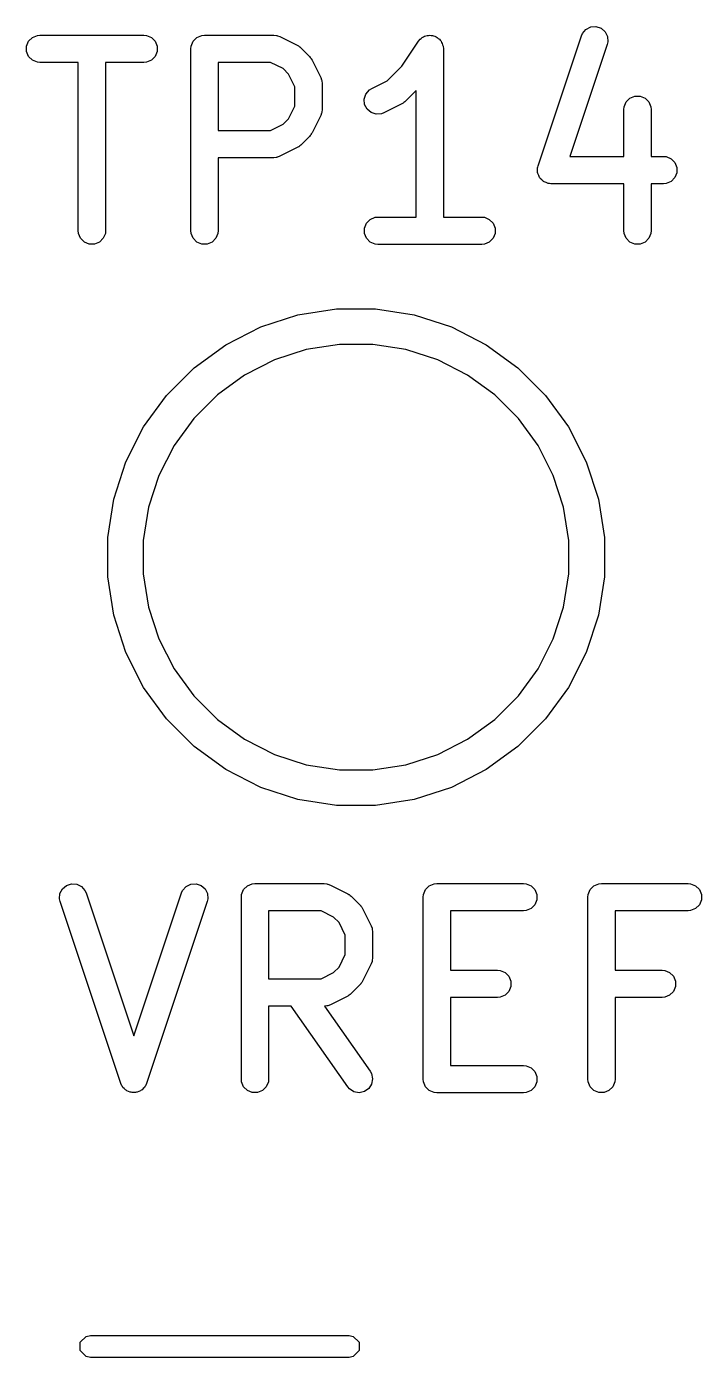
# Model space of a CAD drawing. Header units: inches. Extents: x 1.31 to 5.24, y -7.02 to -1.13.
# Drawn here: x 2.1629 to 2.309, y -3.9232 to -3.6351 of the extents above; entities that cross this region are included whole.
import ezdxf

# ---------------------------------------------------------------- set-up
doc = ezdxf.new("R2010")
doc.units = ezdxf.units.IN
doc.header["$MEASUREMENT"] = 0
doc.layers.add('F.Silkscreen', color=41, linetype='CONTINUOUS', true_color=0xf2eda1)

msp = doc.modelspace()

# ---------------------------------------------------------------- linework, layer by layer
at = {"layer": 'F.Silkscreen', "linetype": 'CONTINUOUS'}
for p, q in [((2.284, -3.63575), (2.28503, -3.63523)), ((2.28503, -3.63523), (2.28618, -3.63515)), ((2.28618, -3.63515), (2.28727, -3.63551)), ((2.28727, -3.63551), (2.28814, -3.63627)), ((2.16293, -3.63938), (2.16337, -3.63831)), ((2.16337, -3.63831), (2.16418, -3.6375)), ((2.16418, -3.6375), (2.16525, -3.63706)), ((2.16525, -3.63706), (2.16582, -3.637)), ((2.16582, -3.637), (2.18832, -3.637)), ((2.18832, -3.637), (2.1889, -3.63706)), ((2.1889, -3.63706), (2.18996, -3.6375)), ((2.18996, -3.6375), (2.19078, -3.63831)), ((2.19078, -3.63831), (2.19122, -3.63938)), ((2.19855, -3.63938), (2.19899, -3.63831)), ((2.19899, -3.63831), (2.1998, -3.6375)), ((2.1998, -3.6375), (2.20087, -3.63706)), ((2.20087, -3.63706), (2.20144, -3.637)), ((2.20144, -3.637), (2.21644, -3.637)), ((2.21644, -3.637), (2.21702, -3.63706)), ((2.21702, -3.63706), (2.21712, -3.6371)), ((2.21712, -3.6371), (2.21722, -3.63711)), ((2.21722, -3.63711), (2.21776, -3.63731)), ((2.21776, -3.63731), (2.22151, -3.63919)), ((2.24414, -3.6437), (2.24773, -3.63832)), ((2.24773, -3.63831), (2.2481, -3.63787)), ((2.24773, -3.63832), (2.24773, -3.63831)), ((2.24773, -3.63831), (2.24773, -3.63831)), ((2.24773, -3.63831), (2.24773, -3.63831)), ((2.2481, -3.63787), (2.24834, -3.63771)), ((2.24834, -3.63771), (2.24855, -3.6375)), ((2.24855, -3.6375), (2.24881, -3.63739)), ((2.24881, -3.63739), (2.24905, -3.63723)), ((2.24905, -3.63723), (2.24934, -3.63717)), ((2.24934, -3.63717), (2.24961, -3.63706)), ((2.24961, -3.63706), (2.2499, -3.63706)), ((2.2499, -3.63706), (2.25018, -3.637)), ((2.25018, -3.637), (2.25047, -3.63706)), ((2.25047, -3.63706), (2.25076, -3.63706)), ((2.25076, -3.63706), (2.25103, -3.63717)), ((2.25103, -3.63717), (2.25131, -3.63722)), ((2.25131, -3.63722), (2.25156, -3.63739)), ((2.25156, -3.63739), (2.25183, -3.6375)), ((2.25183, -3.6375), (2.25203, -3.6377)), ((2.25203, -3.6377), (2.25227, -3.63786)), ((2.25227, -3.63786), (2.25244, -3.63811)), ((2.25244, -3.63811), (2.25264, -3.63831)), ((2.25264, -3.63831), (2.25275, -3.63858)), ((2.27363, -3.66527), (2.28301, -3.63714)), ((2.28301, -3.63714), (2.28324, -3.63662)), ((2.28324, -3.63662), (2.284, -3.63575)), ((2.28814, -3.63627), (2.28866, -3.6373)), ((2.28866, -3.6373), (2.28874, -3.63845)), ((2.16293, -3.64053), (2.16293, -3.63938)), ((2.16337, -3.64159), (2.16293, -3.64053)), ((2.19122, -3.64053), (2.19078, -3.64159)), ((2.19122, -3.63938), (2.19122, -3.64053)), ((2.19849, -3.63995), (2.19855, -3.63938)), ((2.19849, -3.67932), (2.19849, -3.63995)), ((2.22151, -3.63919), (2.22176, -3.63934)), ((2.22176, -3.63934), (2.22183, -3.63937)), ((2.22183, -3.63937), (2.22191, -3.63944)), ((2.22191, -3.63944), (2.222, -3.6395)), ((2.222, -3.6395), (2.22205, -3.63955)), ((2.22205, -3.63955), (2.22228, -3.63974)), ((2.22228, -3.63974), (2.22415, -3.64162)), ((2.25275, -3.63858), (2.25291, -3.63882)), ((2.25291, -3.63882), (2.25297, -3.63911)), ((2.25297, -3.63911), (2.25308, -3.63938)), ((2.25308, -3.63938), (2.25314, -3.63995)), ((2.25314, -3.63995), (2.25314, -3.63995)), ((2.25314, -3.63995), (2.25314, -3.63995)), ((2.25314, -3.63995), (2.25314, -3.63995)), ((2.25314, -3.63995), (2.25314, -3.67637)), ((2.28861, -3.63901), (2.28053, -3.66325)), ((2.28874, -3.63845), (2.28861, -3.63901)), ((2.16418, -3.64241), (2.16337, -3.64159)), ((2.16525, -3.64285), (2.16418, -3.64241)), ((2.16582, -3.64291), (2.16525, -3.64285)), ((2.17412, -3.64291), (2.16582, -3.64291)), ((2.17412, -3.67932), (2.17412, -3.64291)), ((2.18832, -3.64291), (2.18002, -3.64291)), ((2.18002, -3.64291), (2.18002, -3.67932)), ((2.1889, -3.64285), (2.18832, -3.64291)), ((2.18996, -3.64241), (2.1889, -3.64285)), ((2.19078, -3.64159), (2.18996, -3.64241)), ((2.21574, -3.64291), (2.2044, -3.64291)), ((2.2044, -3.64291), (2.2044, -3.65762)), ((2.21844, -3.64425), (2.21574, -3.64291)), ((2.22415, -3.64162), (2.22434, -3.64184)), ((2.22434, -3.64184), (2.2244, -3.64189)), ((2.2244, -3.64189), (2.22445, -3.64198)), ((2.22445, -3.64198), (2.22452, -3.64206)), ((2.22452, -3.64206), (2.22455, -3.64213)), ((2.22455, -3.64213), (2.22471, -3.64238)), ((2.22471, -3.64238), (2.22658, -3.64613)), ((2.24094, -3.6469), (2.24414, -3.6437)), ((2.21964, -3.64545), (2.21844, -3.64425)), ((2.22099, -3.64815), (2.21964, -3.64545)), ((2.22658, -3.64613), (2.22679, -3.64667)), ((2.22679, -3.64667), (2.2268, -3.64678)), ((2.2268, -3.64678), (2.22684, -3.64688)), ((2.22684, -3.64688), (2.22689, -3.64745)), ((2.23762, -3.64856), (2.24094, -3.6469)), ((2.22099, -3.65238), (2.22099, -3.64815)), ((2.22689, -3.64745), (2.22689, -3.65308)), ((2.23601, -3.65083), (2.23637, -3.64974)), ((2.23637, -3.64974), (2.23713, -3.64887)), ((2.23713, -3.64887), (2.23762, -3.64856)), ((2.24723, -3.64896), (2.24478, -3.65142)), ((2.24723, -3.67637), (2.24723, -3.64896)), ((2.21964, -3.65508), (2.22099, -3.65238)), ((2.23609, -3.65198), (2.23601, -3.65083)), ((2.23661, -3.65301), (2.23609, -3.65198)), ((2.24401, -3.65197), (2.24026, -3.65384)), ((2.24426, -3.65181), (2.24401, -3.65197)), ((2.24433, -3.65178), (2.24426, -3.65181)), ((2.24441, -3.65172), (2.24433, -3.65178)), ((2.2445, -3.65166), (2.24441, -3.65172)), ((2.24455, -3.6516), (2.2445, -3.65166)), ((2.24478, -3.65142), (2.24455, -3.6516)), ((2.29223, -3.65308), (2.29229, -3.6525)), ((2.29229, -3.6525), (2.29273, -3.65144)), ((2.29273, -3.65144), (2.29354, -3.65062)), ((2.29354, -3.65062), (2.29461, -3.65018)), ((2.29461, -3.65018), (2.29576, -3.65018)), ((2.29576, -3.65018), (2.29682, -3.65062)), ((2.29682, -3.65062), (2.29764, -3.65144)), ((2.29764, -3.65144), (2.29808, -3.6525)), ((2.29808, -3.6525), (2.29813, -3.65308)), ((2.21844, -3.65627), (2.21964, -3.65508)), ((2.22658, -3.6544), (2.22471, -3.65815)), ((2.22679, -3.65386), (2.22658, -3.6544)), ((2.2268, -3.65375), (2.22679, -3.65386)), ((2.22684, -3.65365), (2.2268, -3.65375)), ((2.22689, -3.65308), (2.22684, -3.65365)), ((2.23748, -3.65377), (2.23661, -3.65301)), ((2.23857, -3.65413), (2.23748, -3.65377)), ((2.23972, -3.65405), (2.23857, -3.65413)), ((2.24026, -3.65384), (2.23972, -3.65405)), ((2.29223, -3.66325), (2.29223, -3.65308)), ((2.29813, -3.65308), (2.29813, -3.66325)), ((2.2044, -3.65762), (2.21574, -3.65762)), ((2.21574, -3.65762), (2.21844, -3.65627)), ((2.22445, -3.65855), (2.2244, -3.65864)), ((2.22452, -3.65847), (2.22445, -3.65855)), ((2.22455, -3.65839), (2.22452, -3.65847)), ((2.22471, -3.65815), (2.22455, -3.65839)), ((2.22151, -3.66134), (2.21776, -3.66322)), ((2.22176, -3.66119), (2.22151, -3.66134)), ((2.22183, -3.66116), (2.22176, -3.66119)), ((2.22191, -3.66109), (2.22183, -3.66116)), ((2.222, -3.66103), (2.22191, -3.66109)), ((2.22205, -3.66097), (2.222, -3.66103)), ((2.22228, -3.66079), (2.22205, -3.66097)), ((2.22415, -3.65891), (2.22228, -3.66079)), ((2.22434, -3.65869), (2.22415, -3.65891)), ((2.2244, -3.65864), (2.22434, -3.65869)), ((2.21644, -3.66353), (2.2044, -3.66353)), ((2.2044, -3.66353), (2.2044, -3.67932)), ((2.21702, -3.66347), (2.21644, -3.66353)), ((2.21712, -3.66343), (2.21702, -3.66347)), ((2.21722, -3.66342), (2.21712, -3.66343)), ((2.21776, -3.66322), (2.21722, -3.66342)), ((2.28053, -3.66325), (2.29223, -3.66325)), ((2.29813, -3.66325), (2.30081, -3.66325)), ((2.30081, -3.66325), (2.30138, -3.6633)), ((2.30138, -3.6633), (2.30245, -3.66375)), ((2.30245, -3.66375), (2.30326, -3.66456)), ((2.2735, -3.66583), (2.27354, -3.66568)), ((2.27354, -3.6663), (2.2735, -3.66583)), ((2.27354, -3.66562), (2.27357, -3.66555)), ((2.27354, -3.66568), (2.27354, -3.66562)), ((2.27354, -3.66678), (2.27354, -3.6663)), ((2.27358, -3.66687), (2.27354, -3.66678)), ((2.27357, -3.66555), (2.27363, -3.66527)), ((2.27359, -3.66698), (2.27358, -3.66687)), ((2.2738, -3.6674), (2.27359, -3.66698)), ((2.30326, -3.66456), (2.3037, -3.66562)), ((2.3037, -3.66678), (2.30326, -3.66784)), ((2.3037, -3.66562), (2.3037, -3.66678)), ((2.27398, -3.66784), (2.2738, -3.6674)), ((2.27405, -3.66792), (2.27398, -3.66784)), ((2.2741, -3.66801), (2.27405, -3.66792)), ((2.27446, -3.66832), (2.2741, -3.66801)), ((2.27479, -3.66866), (2.27446, -3.66832)), ((2.27489, -3.6687), (2.27479, -3.66866)), ((2.27497, -3.66877), (2.27489, -3.6687)), ((2.27542, -3.66892), (2.27497, -3.66877)), ((2.27586, -3.6691), (2.27542, -3.66892)), ((2.27601, -3.66911), (2.27586, -3.6691)), ((2.27606, -3.66913), (2.27601, -3.66911)), ((2.27614, -3.66912), (2.27606, -3.66913)), ((2.27643, -3.66915), (2.27614, -3.66912)), ((2.29223, -3.66915), (2.27643, -3.66915)), ((2.29223, -3.67932), (2.29223, -3.66915)), ((2.30081, -3.66915), (2.29813, -3.66915)), ((2.29813, -3.66915), (2.29813, -3.67932)), ((2.30138, -3.6691), (2.30081, -3.66915)), ((2.30245, -3.66866), (2.30138, -3.6691)), ((2.30326, -3.66784), (2.30245, -3.66866)), ((2.23604, -3.67875), (2.23648, -3.67768)), ((2.23604, -3.6799), (2.23604, -3.67875)), ((2.23648, -3.67768), (2.2373, -3.67687)), ((2.2373, -3.67687), (2.23836, -3.67643)), ((2.23836, -3.67643), (2.23894, -3.67637)), ((2.23894, -3.67637), (2.24723, -3.67637)), ((2.25314, -3.67637), (2.26144, -3.67637)), ((2.26144, -3.67637), (2.26201, -3.67643)), ((2.26201, -3.67643), (2.26308, -3.67687)), ((2.26308, -3.67687), (2.26389, -3.67768)), ((2.26389, -3.67768), (2.26433, -3.67875)), ((2.26433, -3.67875), (2.26433, -3.6799)), ((2.17418, -3.6799), (2.17412, -3.67932)), ((2.17462, -3.68096), (2.17418, -3.6799)), ((2.17543, -3.68178), (2.17462, -3.68096)), ((2.17953, -3.68096), (2.17871, -3.68178)), ((2.17997, -3.6799), (2.17953, -3.68096)), ((2.18002, -3.67932), (2.17997, -3.6799)), ((2.19855, -3.6799), (2.19849, -3.67932)), ((2.19899, -3.68096), (2.19855, -3.6799)), ((2.1998, -3.68178), (2.19899, -3.68096)), ((2.2039, -3.68096), (2.20308, -3.68178)), ((2.20434, -3.6799), (2.2039, -3.68096)), ((2.2044, -3.67932), (2.20434, -3.6799)), ((2.23648, -3.68096), (2.23604, -3.6799)), ((2.2373, -3.68178), (2.23648, -3.68096)), ((2.26389, -3.68096), (2.26308, -3.68178)), ((2.26433, -3.6799), (2.26389, -3.68096)), ((2.29229, -3.6799), (2.29223, -3.67932)), ((2.29273, -3.68096), (2.29229, -3.6799)), ((2.29354, -3.68178), (2.29273, -3.68096)), ((2.29764, -3.68096), (2.29682, -3.68178)), ((2.29808, -3.6799), (2.29764, -3.68096)), ((2.29813, -3.67932), (2.29808, -3.6799)), ((2.1765, -3.68222), (2.17543, -3.68178)), ((2.17765, -3.68222), (2.1765, -3.68222)), ((2.17871, -3.68178), (2.17765, -3.68222)), ((2.20087, -3.68222), (2.1998, -3.68178)), ((2.20202, -3.68222), (2.20087, -3.68222)), ((2.20308, -3.68178), (2.20202, -3.68222)), ((2.23836, -3.68222), (2.2373, -3.68178)), ((2.23894, -3.68228), (2.23836, -3.68222)), ((2.26144, -3.68228), (2.23894, -3.68228)), ((2.26201, -3.68222), (2.26144, -3.68228)), ((2.26308, -3.68178), (2.26201, -3.68222)), ((2.29461, -3.68222), (2.29354, -3.68178)), ((2.29576, -3.68222), (2.29461, -3.68222)), ((2.29682, -3.68178), (2.29576, -3.68222)), ((2.21361, -3.70017), (2.22166, -3.69755)), ((2.22166, -3.69755), (2.23002, -3.69623)), ((2.23002, -3.69623), (2.23848, -3.69623)), ((2.23848, -3.69623), (2.24684, -3.69755)), ((2.24684, -3.69755), (2.25489, -3.70017)), ((2.20607, -3.70401), (2.21361, -3.70017)), ((2.25489, -3.70017), (2.26243, -3.70401)), ((2.19922, -3.70899), (2.20607, -3.70401)), ((2.23063, -3.70394), (2.22347, -3.70507)), ((2.23788, -3.70394), (2.23063, -3.70394)), ((2.24504, -3.70507), (2.23788, -3.70394)), ((2.26243, -3.70401), (2.26928, -3.70899)), ((2.21657, -3.70731), (2.21011, -3.7106)), ((2.22347, -3.70507), (2.21657, -3.70731)), ((2.25193, -3.70731), (2.24504, -3.70507)), ((2.25839, -3.7106), (2.25193, -3.70731)), ((2.19324, -3.71497), (2.19922, -3.70899)), ((2.26928, -3.70899), (2.27527, -3.71497)), ((2.21011, -3.7106), (2.20424, -3.71487)), ((2.26426, -3.71487), (2.25839, -3.7106)), ((2.18826, -3.72182), (2.19324, -3.71497)), ((2.20424, -3.71487), (2.19912, -3.71999)), ((2.26939, -3.71999), (2.26426, -3.71487)), ((2.27527, -3.71497), (2.28024, -3.72182)), ((2.18442, -3.72936), (2.18826, -3.72182)), ((2.19912, -3.71999), (2.19486, -3.72586)), ((2.27365, -3.72586), (2.26939, -3.71999)), ((2.28024, -3.72182), (2.28408, -3.72936)), ((2.19486, -3.72586), (2.19156, -3.73232)), ((2.27694, -3.73232), (2.27365, -3.72586)), ((2.18181, -3.73741), (2.18442, -3.72936)), ((2.28408, -3.72936), (2.2867, -3.73741)), ((2.19156, -3.73232), (2.18932, -3.73921)), ((2.27918, -3.73921), (2.27694, -3.73232)), ((2.18048, -3.74577), (2.18181, -3.73741)), ((2.18932, -3.73921), (2.18819, -3.74637)), ((2.28031, -3.74637), (2.27918, -3.73921)), ((2.2867, -3.73741), (2.28802, -3.74577)), ((2.18048, -3.74637), (2.18048, -3.74577)), ((2.18048, -3.75423), (2.18048, -3.74637)), ((2.18819, -3.74637), (2.18819, -3.75363)), ((2.28031, -3.75363), (2.28031, -3.74637)), ((2.28802, -3.74577), (2.28802, -3.75423)), ((2.18819, -3.75363), (2.18932, -3.76079)), ((2.27918, -3.76079), (2.28031, -3.75363)), ((2.18181, -3.76259), (2.18048, -3.75423)), ((2.28802, -3.75423), (2.2867, -3.76259)), ((2.18932, -3.76079), (2.19156, -3.76768)), ((2.27694, -3.76768), (2.27918, -3.76079)), ((2.18442, -3.77064), (2.18181, -3.76259)), ((2.2867, -3.76259), (2.28408, -3.77064)), ((2.19156, -3.76768), (2.19486, -3.77414)), ((2.27365, -3.77414), (2.27694, -3.76768)), ((2.18826, -3.77818), (2.18442, -3.77064)), ((2.28408, -3.77064), (2.28024, -3.77818)), ((2.19486, -3.77414), (2.19912, -3.78001)), ((2.26939, -3.78001), (2.27365, -3.77414)), ((2.19324, -3.78503), (2.18826, -3.77818)), ((2.28024, -3.77818), (2.27527, -3.78503)), ((2.19912, -3.78001), (2.20424, -3.78513)), ((2.26426, -3.78513), (2.26939, -3.78001)), ((2.19922, -3.79101), (2.19324, -3.78503)), ((2.20424, -3.78513), (2.21011, -3.7894)), ((2.25839, -3.7894), (2.26426, -3.78513)), ((2.27527, -3.78503), (2.26928, -3.79101)), ((2.20607, -3.79599), (2.19922, -3.79101)), ((2.21011, -3.7894), (2.21657, -3.79269)), ((2.25193, -3.79269), (2.25839, -3.7894)), ((2.26928, -3.79101), (2.26243, -3.79599)), ((2.21657, -3.79269), (2.22347, -3.79493)), ((2.24504, -3.79493), (2.25193, -3.79269)), ((2.21361, -3.79983), (2.20607, -3.79599)), ((2.22347, -3.79493), (2.23063, -3.79606)), ((2.23063, -3.79606), (2.23788, -3.79606)), ((2.23788, -3.79606), (2.24504, -3.79493)), ((2.26243, -3.79599), (2.25489, -3.79983)), ((2.22166, -3.80245), (2.21361, -3.79983)), ((2.23002, -3.80377), (2.22166, -3.80245)), ((2.24684, -3.80245), (2.23848, -3.80377)), ((2.25489, -3.79983), (2.24684, -3.80245)), ((2.23848, -3.80377), (2.23002, -3.80377)), ((2.17014, -3.82284), (2.17066, -3.8218)), ((2.17066, -3.8218), (2.17153, -3.82105)), ((2.17153, -3.82105), (2.17262, -3.82069)), ((2.17262, -3.82069), (2.17377, -3.82077)), ((2.17377, -3.82077), (2.1748, -3.82128)), ((2.1748, -3.82128), (2.17555, -3.82215)), ((2.17555, -3.82215), (2.17579, -3.82268)), ((2.17579, -3.82268), (2.18611, -3.85365)), ((2.18611, -3.85365), (2.19643, -3.82268)), ((2.19643, -3.82268), (2.19667, -3.82215)), ((2.19667, -3.82215), (2.19743, -3.82128)), ((2.19743, -3.82128), (2.19846, -3.82077)), ((2.19846, -3.82077), (2.19961, -3.82069)), ((2.19961, -3.82069), (2.2007, -3.82105)), ((2.2007, -3.82105), (2.20157, -3.8218)), ((2.20157, -3.8218), (2.20208, -3.82284)), ((2.20946, -3.82304), (2.2099, -3.82197)), ((2.2099, -3.82197), (2.21072, -3.82116)), ((2.21072, -3.82116), (2.21178, -3.82072)), ((2.21178, -3.82072), (2.21236, -3.82066)), ((2.21236, -3.82066), (2.22736, -3.82066)), ((2.22736, -3.82066), (2.22793, -3.82072)), ((2.22793, -3.82072), (2.22803, -3.82076)), ((2.22803, -3.82076), (2.22814, -3.82077)), ((2.22814, -3.82077), (2.22868, -3.82097)), ((2.22868, -3.82097), (2.23243, -3.82285)), ((2.24883, -3.82304), (2.24927, -3.82197)), ((2.24927, -3.82197), (2.25009, -3.82116)), ((2.25009, -3.82116), (2.25115, -3.82072)), ((2.25115, -3.82072), (2.25173, -3.82066)), ((2.25173, -3.82066), (2.27048, -3.82066)), ((2.27048, -3.82066), (2.27105, -3.82072)), ((2.27105, -3.82072), (2.27212, -3.82116)), ((2.27212, -3.82116), (2.27293, -3.82197)), ((2.27293, -3.82197), (2.27337, -3.82304)), ((2.28445, -3.82304), (2.28489, -3.82197)), ((2.28489, -3.82197), (2.28571, -3.82116)), ((2.28571, -3.82116), (2.28677, -3.82072)), ((2.28677, -3.82072), (2.28735, -3.82066)), ((2.28735, -3.82066), (2.3061, -3.82066)), ((2.3061, -3.82066), (2.30667, -3.82072)), ((2.30667, -3.82072), (2.30774, -3.82116)), ((2.30774, -3.82116), (2.30855, -3.82197)), ((2.30855, -3.82197), (2.30899, -3.82304)), ((2.17006, -3.82398), (2.17014, -3.82284)), ((2.17019, -3.82455), (2.17006, -3.82398)), ((2.18331, -3.86392), (2.17019, -3.82455)), ((2.20204, -3.82455), (2.18891, -3.86392)), ((2.20217, -3.82398), (2.20204, -3.82455)), ((2.20208, -3.82284), (2.20217, -3.82398)), ((2.20941, -3.82361), (2.20946, -3.82304)), ((2.20941, -3.86299), (2.20941, -3.82361)), ((2.23243, -3.82285), (2.23268, -3.823)), ((2.23268, -3.823), (2.23275, -3.82303)), ((2.23275, -3.82303), (2.23283, -3.8231)), ((2.23283, -3.8231), (2.23292, -3.82316)), ((2.23292, -3.82316), (2.23297, -3.82322)), ((2.23297, -3.82322), (2.23319, -3.8234)), ((2.23319, -3.8234), (2.23507, -3.82528)), ((2.23507, -3.82528), (2.23526, -3.8255)), ((2.23526, -3.8255), (2.23531, -3.82555)), ((2.23531, -3.82555), (2.23537, -3.82564)), ((2.23537, -3.82564), (2.23544, -3.82572)), ((2.24878, -3.82361), (2.24883, -3.82304)), ((2.24878, -3.86299), (2.24878, -3.82361)), ((2.27293, -3.82526), (2.27212, -3.82607)), ((2.27337, -3.82419), (2.27293, -3.82526)), ((2.27337, -3.82304), (2.27337, -3.82419)), ((2.2844, -3.82361), (2.28445, -3.82304)), ((2.2844, -3.86299), (2.2844, -3.82361)), ((2.30855, -3.82526), (2.30774, -3.82607)), ((2.30899, -3.82419), (2.30855, -3.82526)), ((2.30899, -3.82304), (2.30899, -3.82419)), ((2.22666, -3.82657), (2.21531, -3.82657)), ((2.21531, -3.82657), (2.21531, -3.84128)), ((2.22936, -3.82792), (2.22666, -3.82657)), ((2.23055, -3.82911), (2.22936, -3.82792)), ((2.23544, -3.82572), (2.23547, -3.8258)), ((2.23547, -3.8258), (2.23562, -3.82604)), ((2.23562, -3.82604), (2.2375, -3.82979)), ((2.27048, -3.82657), (2.25468, -3.82657)), ((2.25468, -3.82657), (2.25468, -3.83941)), ((2.27105, -3.82651), (2.27048, -3.82657)), ((2.27212, -3.82607), (2.27105, -3.82651)), ((2.3061, -3.82657), (2.2903, -3.82657)), ((2.2903, -3.82657), (2.2903, -3.83941)), ((2.30667, -3.82651), (2.3061, -3.82657)), ((2.30774, -3.82607), (2.30667, -3.82651)), ((2.2319, -3.83181), (2.23055, -3.82911)), ((2.2375, -3.82979), (2.2377, -3.83033)), ((2.2377, -3.83033), (2.23771, -3.83044)), ((2.23771, -3.83044), (2.23775, -3.83054)), ((2.23775, -3.83054), (2.23781, -3.83111)), ((2.23781, -3.83111), (2.23781, -3.83674)), ((2.2319, -3.83604), (2.2319, -3.83181)), ((2.23055, -3.83874), (2.2319, -3.83604)), ((2.23781, -3.83674), (2.23775, -3.83731)), ((2.22666, -3.84128), (2.22936, -3.83994)), ((2.22936, -3.83994), (2.23055, -3.83874)), ((2.2375, -3.83806), (2.23562, -3.84181)), ((2.2377, -3.83752), (2.2375, -3.83806)), ((2.23771, -3.83741), (2.2377, -3.83752)), ((2.23775, -3.83731), (2.23771, -3.83741)), ((2.25468, -3.83941), (2.26485, -3.83941)), ((2.26485, -3.83941), (2.26543, -3.83947)), ((2.26543, -3.83947), (2.26649, -3.83991)), ((2.26649, -3.83991), (2.26731, -3.84072)), ((2.2903, -3.83941), (2.30047, -3.83941)), ((2.30047, -3.83941), (2.30105, -3.83947)), ((2.30105, -3.83947), (2.30211, -3.83991)), ((2.30211, -3.83991), (2.30293, -3.84072)), ((2.21531, -3.84128), (2.22666, -3.84128)), ((2.23507, -3.84258), (2.23319, -3.84445)), ((2.23526, -3.84235), (2.23507, -3.84258)), ((2.23531, -3.8423), (2.23526, -3.84235)), ((2.23537, -3.84221), (2.23531, -3.8423)), ((2.23544, -3.84213), (2.23537, -3.84221)), ((2.23547, -3.84206), (2.23544, -3.84213)), ((2.23562, -3.84181), (2.23547, -3.84206)), ((2.26731, -3.84072), (2.26775, -3.84179)), ((2.26775, -3.84294), (2.26731, -3.844)), ((2.26775, -3.84179), (2.26775, -3.84294)), ((2.30293, -3.84072), (2.30337, -3.84179)), ((2.30337, -3.84294), (2.30293, -3.844)), ((2.30337, -3.84179), (2.30337, -3.84294)), ((2.23243, -3.845), (2.22868, -3.84688)), ((2.23268, -3.84485), (2.23243, -3.845)), ((2.23275, -3.84482), (2.23268, -3.84485)), ((2.23283, -3.84475), (2.23275, -3.84482)), ((2.23292, -3.8447), (2.23283, -3.84475)), ((2.23297, -3.84464), (2.23292, -3.8447)), ((2.23319, -3.84445), (2.23297, -3.84464)), ((2.26485, -3.84532), (2.25468, -3.84532)), ((2.25468, -3.84532), (2.25468, -3.86003)), ((2.26543, -3.84526), (2.26485, -3.84532)), ((2.26649, -3.84482), (2.26543, -3.84526)), ((2.26731, -3.844), (2.26649, -3.84482)), ((2.30047, -3.84532), (2.2903, -3.84532)), ((2.2903, -3.84532), (2.2903, -3.86299)), ((2.30105, -3.84526), (2.30047, -3.84532)), ((2.30211, -3.84482), (2.30105, -3.84526)), ((2.30293, -3.844), (2.30211, -3.84482)), ((2.2202, -3.84719), (2.21531, -3.84719)), ((2.21531, -3.84719), (2.21531, -3.86299)), ((2.23244, -3.86468), (2.2202, -3.84719)), ((2.22793, -3.84713), (2.2274, -3.84719)), ((2.2274, -3.84719), (2.23728, -3.86129)), ((2.22803, -3.84709), (2.22793, -3.84713)), ((2.22814, -3.84709), (2.22803, -3.84709)), ((2.22868, -3.84688), (2.22814, -3.84709)), ((2.25468, -3.86003), (2.27048, -3.86003)), ((2.27048, -3.86003), (2.27105, -3.86009)), ((2.27105, -3.86009), (2.27212, -3.86053)), ((2.20946, -3.86356), (2.20941, -3.86299)), ((2.21531, -3.86299), (2.21526, -3.86356)), ((2.23728, -3.86129), (2.23756, -3.8618)), ((2.23756, -3.8618), (2.23781, -3.86292)), ((2.23781, -3.86292), (2.23761, -3.86406)), ((2.24883, -3.86356), (2.24878, -3.86299)), ((2.27212, -3.86053), (2.27293, -3.86134)), ((2.27293, -3.86134), (2.27337, -3.86241)), ((2.27337, -3.86241), (2.27337, -3.86356)), ((2.28445, -3.86356), (2.2844, -3.86299)), ((2.2903, -3.86299), (2.29025, -3.86356)), ((2.18355, -3.86445), (2.18331, -3.86392)), ((2.18369, -3.86461), (2.18355, -3.86445)), ((2.18378, -3.8648), (2.18369, -3.86461)), ((2.18406, -3.86504), (2.18378, -3.8648)), ((2.1843, -3.86532), (2.18406, -3.86504)), ((2.18449, -3.86541), (2.1843, -3.86532)), ((2.18465, -3.86555), (2.18449, -3.86541)), ((2.185, -3.86567), (2.18465, -3.86555)), ((2.18533, -3.86583), (2.185, -3.86567)), ((2.18554, -3.86585), (2.18533, -3.86583)), ((2.18574, -3.86591), (2.18554, -3.86585)), ((2.18611, -3.86589), (2.18574, -3.86591)), ((2.18648, -3.86591), (2.18611, -3.86589)), ((2.18668, -3.86585), (2.18648, -3.86591)), ((2.18689, -3.86583), (2.18668, -3.86585)), ((2.18722, -3.86567), (2.18689, -3.86583)), ((2.18757, -3.86555), (2.18722, -3.86567)), ((2.18773, -3.86541), (2.18757, -3.86555)), ((2.18792, -3.86532), (2.18773, -3.86541)), ((2.18817, -3.86504), (2.18792, -3.86532)), ((2.18845, -3.8648), (2.18817, -3.86504)), ((2.18854, -3.86461), (2.18845, -3.8648)), ((2.18868, -3.86445), (2.18854, -3.86461)), ((2.18891, -3.86392), (2.18868, -3.86445)), ((2.2099, -3.86463), (2.20946, -3.86356)), ((2.21072, -3.86544), (2.2099, -3.86463)), ((2.21178, -3.86588), (2.21072, -3.86544)), ((2.21294, -3.86588), (2.21178, -3.86588)), ((2.214, -3.86544), (2.21294, -3.86588)), ((2.21481, -3.86463), (2.214, -3.86544)), ((2.21526, -3.86356), (2.21481, -3.86463)), ((2.23281, -3.86512), (2.23244, -3.86468)), ((2.23379, -3.86574), (2.23281, -3.86512)), ((2.23492, -3.86594), (2.23379, -3.86574)), ((2.23605, -3.86569), (2.23492, -3.86594)), ((2.23699, -3.86503), (2.23605, -3.86569)), ((2.23761, -3.86406), (2.23699, -3.86503)), ((2.24927, -3.86463), (2.24883, -3.86356)), ((2.25009, -3.86544), (2.24927, -3.86463)), ((2.25115, -3.86588), (2.25009, -3.86544)), ((2.25173, -3.86594), (2.25115, -3.86588)), ((2.27048, -3.86594), (2.25173, -3.86594)), ((2.27105, -3.86588), (2.27048, -3.86594)), ((2.27212, -3.86544), (2.27105, -3.86588)), ((2.27293, -3.86463), (2.27212, -3.86544)), ((2.27337, -3.86356), (2.27293, -3.86463)), ((2.28489, -3.86463), (2.28445, -3.86356)), ((2.28571, -3.86544), (2.28489, -3.86463)), ((2.28677, -3.86588), (2.28571, -3.86544)), ((2.28793, -3.86588), (2.28677, -3.86588)), ((2.28899, -3.86544), (2.28793, -3.86588)), ((2.2898, -3.86463), (2.28899, -3.86544)), ((2.29025, -3.86356), (2.2898, -3.86463)), ((2.17454, -3.91996), (2.17582, -3.91868)), ((2.17454, -3.92177), (2.17454, -3.91996)), ((2.17582, -3.91868), (2.17672, -3.9185)), ((2.17672, -3.9185), (2.23273, -3.9185)), ((2.23273, -3.9185), (2.23363, -3.91868)), ((2.23363, -3.91868), (2.23491, -3.91996)), ((2.23491, -3.91996), (2.23491, -3.92177)), ((2.17582, -3.92305), (2.17454, -3.92177)), ((2.17672, -3.92323), (2.17582, -3.92305)), ((2.23273, -3.92323), (2.17672, -3.92323)), ((2.23363, -3.92305), (2.23273, -3.92323)), ((2.23491, -3.92177), (2.23363, -3.92305))]:
    msp.add_line(p, q, dxfattribs=at)

doc.saveas('drawing.dxf')
